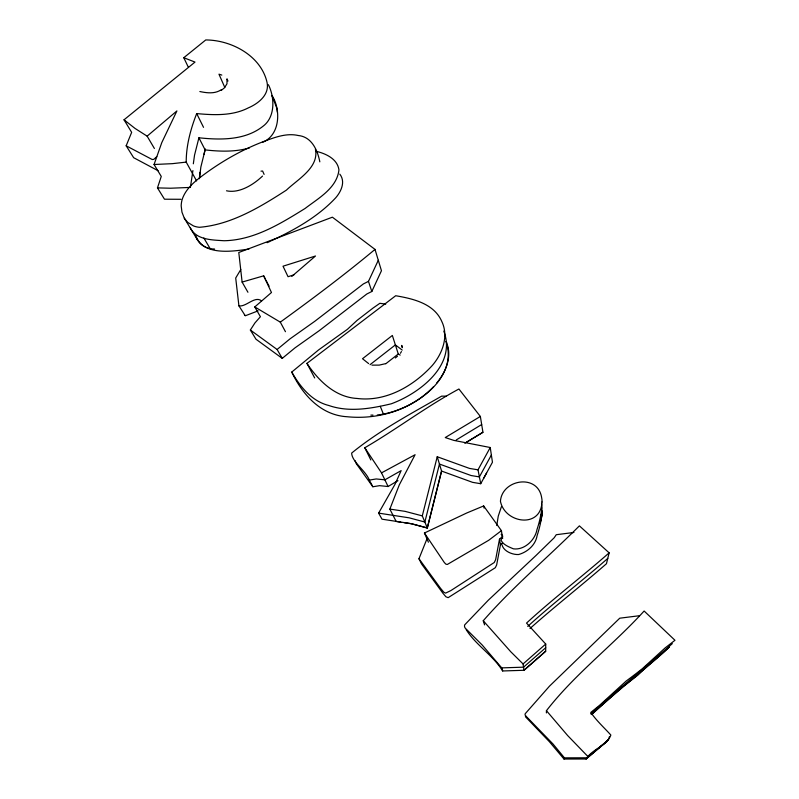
<?xml version="1.0" encoding="UTF-8"?>
<svg xmlns="http://www.w3.org/2000/svg" width="799" height="799" viewBox="0 0 799 799"><rect width="100%" height="100%" fill="white"/><g stroke="black" fill="none" stroke-linecap="round" stroke-linejoin="round"><path stroke-width="1.2" d="M466.207 629.652C475.555 644.833 493.033 655.29 502.661 670.97L524.004 670.281L545.697 651.225L545.727 644.054L526.531 623.09C553.148 598.601 581.982 576.758 609.138 552.848L579.395 525.862C547.515 557.772 512.948 586.746 483.245 620.753L484.574 624.878M546.406 712.938L546.436 710.691C575.08 673.787 612.743 645.472 644.124 611.015L674.965 640.279L665.048 647.989L642.286 668.743A599.04 533.013 -24 0 1 626.086 681.108L599.27 705.577L590.791 712.428C596.533 720.778 604.214 727.709 610.865 735.05C607.24 745.697 591.809 749.242 586.067 759L564.004 759.05L549.372 741.682L525.402 716.703M192.909 170.577L190.382 187.505M196.574 180.904L186.207 162.107C186.187 145.438 190.641 129.019 196.684 113.588C213.952 115.166 232.449 116.035 248.339 107.875C258.277 103.62 269.623 94.791 267.076 82.577C261.173 55.9 231.6 40.04 205.752 39.95L183.78 57.718L188.115 66.766M496.758 525.512L498.256 516.164L501.353 506.856M200 172.324L199.37 178.726L200.869 167.001L204.035 154.217A95.98 84.185 -20.7 0 1 205.373 148.964M193.328 163.805L194.537 155.146L198.921 137.788C220.454 140.075 245.123 140.464 263.031 126.242C275.385 117.143 274.796 97.258 268.374 84.684M502.341 536.598L499.495 539.195L495.63 559.699L494.261 562.506L450.816 590.611L445.572 593.128L443.785 592.179L440.619 588.404L418.966 558.741L426.956 538.856M499.495 539.195L500.434 544.828L496.648 564.943L495.32 567.699L448.149 597.662L445.892 596.763L442.786 593.058L421.552 563.954L418.966 558.741M501.992 544.768C503.44 551.17 512.359 554.886 518.651 554.526C527.56 551.999 535.61 544.978 537.148 535.45A107.955 105.508 -19.2 0 0 540.923 520.798L542.151 514.366L541.642 509.992M539.964 523.615L542.112 514.756A13.623 13.273 12.3 0 0 541.882 511.17L541.622 510.052M609.138 552.848L606.461 563.714C581.263 585.727 554.935 606.291 529.977 628.523M370.826 459.964L364.793 447.76C396.733 429.163 426.316 406.551 458.916 389.003L480.359 416.459L445.243 437.552L453.812 440.389L490.236 447.51L478.012 469.822L469.522 468.424L437.233 456.748L422.291 515.874L427.305 527.979L411.954 523.834L404.054 522.646M204.035 154.217L205.123 149.892L198.911 137.788M446.142 396.174L441.637 396.134C410.846 413.812 379.245 430.501 351.65 453.083C351.86 461.782 365.902 470.841 369.318 480.089L376.199 478.961L384.878 479.829L401.148 470.611L395.036 484.244L378.616 513.118L381.992 519.18L410.736 523.605L427.305 527.979L441.577 471.06L437.233 456.748M427.305 527.979L441.577 471.06L472.579 482.346L480.728 483.715L492.454 462.241L490.236 447.51M501.123 534.261C504.758 536.568 501.083 537.977 501.063 540.314C503.4 544.948 508.903 546.896 513.397 548.833C524.444 550.331 535.06 540.124 536.978 529.607A110.192 107.485 -19.2 0 0 540.833 514.666L542.082 508.114L541.572 503.65M180.944 199.291L164.494 199.211L157.463 187.895L161.258 176.429L154.057 164.504L161.788 142.602L176.909 110.931L147.136 136.15L135.111 128.479L124.035 119.8L195.006 62.082L183.78 57.718M355.056 460.713L356.284 463.66L372.843 486.761L379.595 485.662L388.094 486.521L395.904 481.857M672.329 643.624C645.422 667.205 617.417 689.907 590.701 713.897M564.004 759.05L564.434 757.851L552.968 743.949L526.541 716.723L525.023 714.925L525.223 713.717L549.472 686.171L619.744 618.196L639.5 615.709M400.838 522.266L396.154 521.427L389.852 509.103L399.31 484.843L415.09 454.721L381.523 472.868L388.094 486.521M607.739 740.423L586.067 759L607.01 741.402L608.079 739.475M158.082 170.706L133.653 157.693L126.172 145.798L131.655 132.344L124.035 119.8M242.117 282.077L263.67 275.835L271.47 292.504L254.781 306.936L260.404 316.724L254.951 322.916L250.357 330.027L255.98 339.215L282.247 358.371L294.971 347.885L319.091 330.776L366.861 293.972L371.825 291.485L381.453 270.731L375.011 249.408L332.394 217.188L238.791 252.494L242.117 282.077L247.94 292.264M371.825 291.485L368.469 281.378L378.297 260.274M491.365 455.021L479.39 476.913L471.08 475.525L439.45 464.049L424.848 522.047L409.198 517.842L378.616 513.118M483.665 478.321L486.601 472.948M240.799 269.523L235.705 278.012L238.911 305.847L245.293 315.775L258.127 310.861M400.399 353.278L401.428 351.59M436.773 382.971C445.462 372.524 451.894 357.732 447.12 344.189M224.899 87.091L226.976 83.775L226.976 78.821L227.965 81.089M262.521 176.08C253.383 184.779 239.291 193.578 226.507 190.791M433.537 386.696C411.405 409.917 378.516 419.914 346.996 416.728C320.679 415.2 302.322 394.426 291.765 372.064L318.601 349.912L347.405 329.318L357.193 320.289L373.063 308.044L379.865 303.31L385.727 304.109M527.74 626.396C553.617 602.796 581.452 581.532 607.769 558.401M500.434 544.828L501.832 543.56M501.422 530.666L488.678 540.304L447.35 564.444L445.952 564.204L444.364 562.576L424.439 533.003L466.726 512.998L483.655 505.947L501.422 530.666L502.641 538.526M500.294 544.948L502.491 542.96M156.784 156.654L153.827 159.341L152.249 159.54L126.172 145.798M545.697 651.225L524.004 670.281L523.065 663.939L545.727 644.054M291.815 276.414L315.495 256L283.016 266.207L288.049 276.704L293.942 274.846M250.357 330.027L277.103 349.483L290.087 338.806L314.686 321.378L363.405 283.915L368.469 281.378M545.717 647.719L523.545 667.175L501.732 667.884L482.187 644.993L465.198 628.084A3.516 3.476 75.1 0 1 464.678 624.888L488.329 600.189L535.939 555.545L554.216 537.737L556.254 534.711L573.942 532.454M375.011 249.408C344.429 274.886 312.509 298.806 280.299 322.137L254.781 306.936M395.315 357.982L397.493 356.214M221.223 90.447L224.839 87.5L218.956 74.177L221.812 75.076M370.037 364.694L395.375 344.908L402.227 350.092M385.767 363.775L398.282 353.987L400.179 355.116M306.946 363.365L395.695 295.73C413.153 298.746 434.127 303.53 441.877 321.647C448.898 336.449 442.356 353.727 432.349 365.413C413.502 386.077 385.877 402.067 357.013 398.451C335.171 397.243 318.372 380.574 306.946 363.365L314.686 377.957M262.511 142.382C279.33 135.43 280.759 112.739 273.677 98.377M466.137 442.446L482.946 432.289L480.359 416.459M456.259 439.939L481.677 424.539M464.838 443.235L482.946 432.289M395.715 481.957L398.012 480.728M221.153 89.798C214.791 94.042 206.901 93.024 199.85 91.535M271.29 240.789C294.691 229.822 317.972 216.839 335.76 197.733C341.223 191.42 345.737 181.633 339.785 174.122M267.146 242.686L270.222 241.308M385.458 363.685L379.215 365.113L371.964 365.143M249.458 147.915C235.126 152.11 219.795 151.55 205.123 149.892M377.278 415.011C410.237 411.585 458.986 380.394 446.162 341.572M291.765 372.064C300.134 386.716 311.67 401.198 328.798 405.493C349.023 412.524 371.026 408.619 391.26 403.805C419.355 393.448 456.838 365.233 443.785 331.106M248.948 249.048C232.319 251.465 203.156 256.04 195.775 235.765M186.207 162.107L172.354 163.665L154.057 164.504M261.003 171.146L262.621 171.046L264.099 174.402M370.836 415.13L372.983 415.09M564.434 757.851L586.985 757.792L608.399 739.814L609.387 736.738M157.463 187.895L170.557 188.224L189.273 187.465M214.532 249.008C207.87 249.168 200.968 245.952 197.583 240.08L184.299 218.197L181.962 212.164L181.183 205.902A29.883 26.187 -26.4 0 1 182.182 199.39C186.267 187.156 197.573 179.206 207.55 171.935C225.977 158.811 245.952 147.835 267.266 140.165C277.053 136.539 287.69 133.103 298.197 135.5C311.76 136.769 317.523 150.172 319.83 161.847M389.852 509.103L405.043 511.35L422.291 515.874M190.322 227.855C196.244 240.09 212.434 239.94 224.09 240.739C254.002 240.169 280.439 223.74 305.098 208.459C318.262 198.322 337.008 188.105 338.936 169.857C337.408 158.691 325.383 153.388 315.635 151.181M368.629 363.585L362.516 358.731L392.349 335.46L398.282 353.987M238.911 305.847C246.052 307.285 254.971 295.32 261.573 300.943M523.065 663.939L510.791 651.784L483.245 620.753M587.944 756.543L567.63 735.529L546.436 710.691M184.299 218.197L187.615 222.322L193.398 225.877A21.323 18.687 -26.9 0 0 199.52 227.286C231.231 224.639 260.214 207.071 286.422 190.112C297.807 179.196 319.29 167.54 315.425 149.133M364.793 447.76L381.523 472.868M669.043 647.14C645.063 669.772 616.339 691.445 591.51 714.576L622.581 686.8A576.469 516.474 -24.1 0 0 638.091 674.955C647.709 664.928 660.244 656.269 669.522 646.731M271.93 95.441L273.298 97.638M203.865 238.032L210.177 248.649M147.136 136.15L154.397 148.484M277.103 349.483L282.247 358.371M280.299 322.137L285.463 331.705M369.318 480.089L372.843 486.761M263.67 275.835L265.498 279.31M265.947 280.169L267.305 282.746M267.745 283.595L269.083 286.142M196.684 113.588L203.535 127.341M196.424 237.553L197.583 240.08M424.439 533.003L428.414 542.211M380.284 406.371L383.53 414.371M446.192 341.493L446.801 343.051M272.129 95.85L277.003 108.654L277.353 112.22M402.406 347.685L401.707 345.408L402.107 347.265M244.434 314.566L244.694 315.425M501.732 667.884L502.661 670.97M483.655 505.947L484.094 508.114M478.012 469.822L480.728 483.715M540.833 514.666L540.923 520.798M541.982 502.002C540.923 528.748 504.878 523.485 500.434 501.283C502.022 478.991 538.446 473.348 541.742 498.266A14.202 13.793 9.7 0 1 541.982 502.002"/></g></svg>
